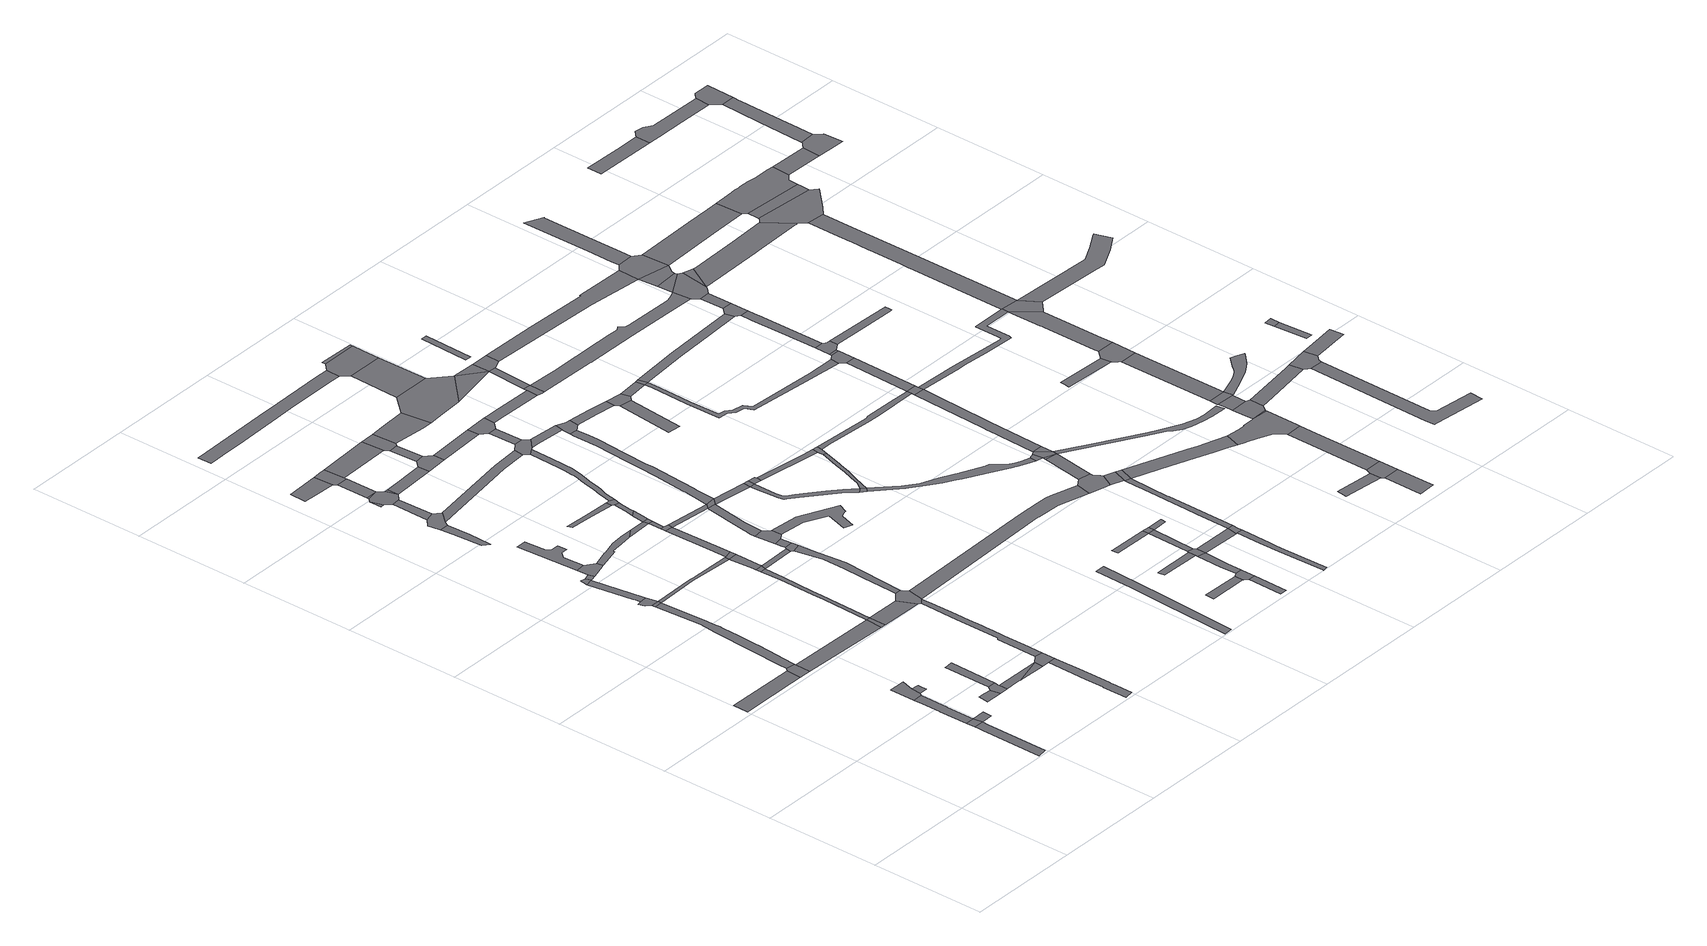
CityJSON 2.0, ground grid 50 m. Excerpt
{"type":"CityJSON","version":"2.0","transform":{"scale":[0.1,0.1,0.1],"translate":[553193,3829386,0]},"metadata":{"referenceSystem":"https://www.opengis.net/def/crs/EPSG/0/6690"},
"CityObjects":{
"road1":{"type":"Road","attributes":{"RoadStructureAttribute.sectionType":"1"},"geometry":[{"type":"MultiSurface","lod":"1","boundaries":[[[0,1,2,3,4,5]]]}]},
"road2":{"type":"Road","attributes":{"RoadStructureAttribute.sectionType":"1"},"geometry":[{"type":"MultiSurface","lod":"1","boundaries":[[[6,7,8,9,10,11,12]]]}]},
"road3":{"type":"Road","geometry":[{"type":"MultiSurface","lod":"1","boundaries":[[[13,6,12,14,15]]]}]},
"road4":{"type":"Road","attributes":{"RoadStructureAttribute.sectionType":"1"},"geometry":[{"type":"MultiSurface","lod":"1","boundaries":[[[16,17,18,19,13,15,20,21,22]]]}]},
"road5":{"type":"Road","geometry":[{"type":"MultiSurface","lod":"1","boundaries":[[[23,24,25,14,12]]]}]},
"road6":{"type":"Road","geometry":[{"type":"MultiSurface","lod":"1","boundaries":[[[26,5,4,27,28,29]]]}]},
"road7":{"type":"Road","attributes":{"RoadStructureAttribute.sectionType":"1"},"geometry":[{"type":"MultiSurface","lod":"1","boundaries":[[[30,31,16,22,32,33]]]}]},
"road8":{"type":"Road","geometry":[{"type":"MultiSurface","lod":"1","boundaries":[[[34,35,36,37,33,32]]]}]},
"road9":{"type":"Road","geometry":[{"type":"MultiSurface","lod":"1","boundaries":[[[38,39,40,41,42,43]]]}]},
"road10":{"type":"Road","attributes":{"RoadStructureAttribute.sectionType":"1"},"geometry":[{"type":"MultiSurface","lod":"1","boundaries":[[[44,45,46,47,48,49,50,51,52,53,54,55,56,57,58,59,60,61,62,63,26,29]]]}]},
"road11":{"type":"Road","geometry":[{"type":"MultiSurface","lod":"1","boundaries":[[[64,65,43,42,66,67,68,69,70]]]}]},
"road12":{"type":"Road","geometry":[{"type":"MultiSurface","lod":"1","boundaries":[[[71,72,73,74,75,76,77]]]}]},
"road13":{"type":"Road","attributes":{"RoadStructureAttribute.sectionType":"1"},"geometry":[{"type":"MultiSurface","lod":"1","boundaries":[[[28,27,78,79]]]}]},
"road14":{"type":"Road","geometry":[{"type":"MultiSurface","lod":"1","boundaries":[[[76,57,56,77]]]}]},
"road15":{"type":"Road","attributes":{"RoadStructureAttribute.sectionType":"1"},"geometry":[{"type":"MultiSurface","lod":"1","boundaries":[[[80,81,82,83,64,70]]]}]},
"road16":{"type":"Road","attributes":{"RoadStructureAttribute.sectionType":"1"},"geometry":[{"type":"MultiSurface","lod":"1","boundaries":[[[84,85,86,87,88,89,90,72,71]]]}]},
"road17":{"type":"Road","geometry":[{"type":"MultiSurface","lod":"1","boundaries":[[[91,88,87,92,93]]]}]},
"road18":{"type":"Road","attributes":{"RoadStructureAttribute.sectionType":"1"},"geometry":[{"type":"MultiSurface","lod":"1","boundaries":[[[94,95,96,93,92,97]]]}]},
"road19":{"type":"Road","attributes":{"RoadStructureAttribute.sectionType":"1"},"geometry":[{"type":"MultiSurface","lod":"1","boundaries":[[[67,66,98,99,100]]]}]},
"road20":{"type":"Road","attributes":{"RoadStructureAttribute.sectionType":"1"},"geometry":[{"type":"MultiSurface","lod":"1","boundaries":[[[100,99,101]]]}]},
"road21":{"type":"Road","geometry":[{"type":"MultiSurface","lod":"1","boundaries":[[[102,103,94,97,104,105,106,107]]]}]},
"road22":{"type":"Road","geometry":[{"type":"MultiSurface","lod":"1","boundaries":[[[108,109,110,111,112,113,114,115]]]}]},
"road23":{"type":"Road","attributes":{"RoadStructureAttribute.sectionType":"1"},"geometry":[{"type":"MultiSurface","lod":"1","boundaries":[[[116,117,118,119,120,121,122,123,124,125,126,127,128]]]}]},
"road24":{"type":"Road","attributes":{"RoadStructureAttribute.sectionType":"1"},"geometry":[{"type":"MultiSurface","lod":"1","boundaries":[[[129,130,131,132,133,134,135,136,103,102]]]}]},
"road25":{"type":"Road","geometry":[{"type":"MultiSurface","lod":"1","boundaries":[[[137,79,78,138]]]}]},
"road26":{"type":"Road","attributes":{"RoadStructureAttribute.sectionType":"1"},"geometry":[{"type":"MultiSurface","lod":"1","boundaries":[[[139,140,141,77,56,142,143,144]]]}]},
"road27":{"type":"Road","geometry":[{"type":"MultiSurface","lod":"1","boundaries":[[[145,146,100,101,116,128,147]]]}]},
"road28":{"type":"Road","geometry":[{"type":"MultiSurface","lod":"1","boundaries":[[[148,149,150,108,115,151,152]]]}]},
"road29":{"type":"Road","geometry":[{"type":"MultiSurface","lod":"1","boundaries":[[[153,154,155,156,157]]]}]},
"road30":{"type":"Road","geometry":[{"type":"MultiSurface","lod":"1","boundaries":[[[158,159,160]]]}]},
"road31":{"type":"Road","attributes":{"RoadStructureAttribute.sectionType":"1"},"geometry":[{"type":"MultiSurface","lod":"1","boundaries":[[[161,162,149,148]]]}]},
"road32":{"type":"Road","geometry":[{"type":"MultiSurface","lod":"1","boundaries":[[[163,164,158,160,162,161,165,166]]]}]},
"road33":{"type":"Road","attributes":{"RoadStructureAttribute.sectionType":"1"},"geometry":[{"type":"MultiSurface","lod":"1","boundaries":[[[167,164,163]]]}]},
"road34":{"type":"Road","attributes":{"RoadStructureAttribute.sectionType":"1"},"geometry":[{"type":"MultiSurface","lod":"1","boundaries":[[[168,169,170,171,172,173,174,175,176,79,137]]]}]},
"road35":{"type":"Road","attributes":{"RoadStructureAttribute.sectionType":"1"},"geometry":[{"type":"MultiSurface","lod":"1","boundaries":[[[177,178,179,180,107,106,181,182,183,184,185]]]}]},
"road36":{"type":"Road","attributes":{"RoadStructureAttribute.sectionType":"1"},"geometry":[{"type":"MultiSurface","lod":"1","boundaries":[[[186,137,138,187,188,189]]]}]},
"road37":{"type":"Road","attributes":{"RoadStructureAttribute.sectionType":"1"},"geometry":[{"type":"MultiSurface","lod":"1","boundaries":[[[190,191,167,163]]]}]},
"road38":{"type":"Road","attributes":{"RoadStructureAttribute.sectionType":"1"},"geometry":[{"type":"MultiSurface","lod":"1","boundaries":[[[192,193,194,195,196,197,198,199,200,201,202,203,204,205,206,207,208,209,145,147]]]}]},
"road39":{"type":"Road","geometry":[{"type":"MultiSurface","lod":"1","boundaries":[[[210,166,165]]]}]},
"road40":{"type":"Road","geometry":[{"type":"MultiSurface","lod":"1","boundaries":[[[211,212,153,157,191,190,213]]]}]},
"road41":{"type":"Road","geometry":[{"type":"MultiSurface","lod":"1","boundaries":[[[214,215,173,172]]]}]},
"road42":{"type":"Road","attributes":{"RoadStructureAttribute.sectionType":"1"},"geometry":[{"type":"MultiSurface","lod":"1","boundaries":[[[143,216,215,214,217]]]}]},
"road43":{"type":"Road","geometry":[{"type":"MultiSurface","lod":"1","boundaries":[[[218,219,189,188,206,205,220]]]}]},
"road44":{"type":"Road","geometry":[{"type":"MultiSurface","lod":"1","boundaries":[[[221,222,144,143,217]]]}]},
"road45":{"type":"Road","geometry":[{"type":"MultiSurface","lod":"1","boundaries":[[[223,210,165,224]]]}]},
"road46":{"type":"Road","attributes":{"RoadStructureAttribute.sectionType":"1"},"geometry":[{"type":"MultiSurface","lod":"1","boundaries":[[[185,184,225,226]]]}]},
"road47":{"type":"Road","attributes":{"RoadStructureAttribute.sectionType":"1"},"geometry":[{"type":"MultiSurface","lod":"1","boundaries":[[[227,228,222,221,229,230]]]}]},
"road48":{"type":"Road","attributes":{"RoadStructureAttribute.sectionType":"1"},"geometry":[{"type":"MultiSurface","lod":"1","boundaries":[[[231,214,172,232,233]]]}]},
"road49":{"type":"Road","geometry":[{"type":"MultiSurface","lod":"1","boundaries":[[[234,235,236,237,238,239,240,241]]]}]},
"road50":{"type":"Road","geometry":[{"type":"MultiSurface","lod":"1","boundaries":[[[242,211,213,243]]]}]},
"road51":{"type":"Road","attributes":{"RoadStructureAttribute.sectionType":"1"},"geometry":[{"type":"MultiSurface","lod":"1","boundaries":[[[244,245,152,151,246,247,248]]]}]},
"road52":{"type":"Road","geometry":[{"type":"MultiSurface","lod":"1","boundaries":[[[249,250,227,230,251]]]}]},
"road53":{"type":"Road","attributes":{"RoadStructureAttribute.sectionType":"1"},"geometry":[{"type":"MultiSurface","lod":"1","boundaries":[[[252,253,254,255,256,257,258,259,219,218]]]}]},
"road54":{"type":"Road","attributes":{"RoadStructureAttribute.sectionType":"1"},"geometry":[{"type":"MultiSurface","lod":"1","boundaries":[[[225,250,249,260]]]}]},
"road55":{"type":"Road","geometry":[{"type":"MultiSurface","lod":"1","boundaries":[[[226,225,260,261]]]}]},
"road56":{"type":"Road","attributes":{"RoadStructureAttribute.sectionType":"1"},"geometry":[{"type":"MultiSurface","lod":"1","boundaries":[[[262,263,264,265,226,261]]]}]},
"road57":{"type":"Road","geometry":[{"type":"MultiSurface","lod":"1","boundaries":[[[266,267,231,233,255,254]]]}]},
"road58":{"type":"Road","attributes":{"RoadStructureAttribute.sectionType":"1"},"geometry":[{"type":"MultiSurface","lod":"1","boundaries":[[[268,269,270,264,263,271,272,273,274]]]}]},
"road59":{"type":"Road","attributes":{"RoadStructureAttribute.sectionType":"1"},"geometry":[{"type":"MultiSurface","lod":"1","boundaries":[[[275,276,277,267,266]]]}]},
"road60":{"type":"Road","geometry":[{"type":"MultiSurface","lod":"1","boundaries":[[[278,279,223,224,280,281]]]}]},
"road61":{"type":"Road","geometry":[{"type":"MultiSurface","lod":"1","boundaries":[[[241,240,268,274,282,283]]]}]},
"road62":{"type":"Road","attributes":{"RoadStructureAttribute.sectionType":"1"},"geometry":[{"type":"MultiSurface","lod":"1","boundaries":[[[284,285,279,278]]]}]},
"road63":{"type":"Road","geometry":[{"type":"MultiSurface","lod":"1","boundaries":[[[286,287,288,276,275,289,290]]]}]},
"road64":{"type":"Road","attributes":{"RoadStructureAttribute.sectionType":"1"},"geometry":[{"type":"MultiSurface","lod":"1","boundaries":[[[251,230,291,292]]]}]},
"road65":{"type":"Road","geometry":[{"type":"MultiSurface","lod":"1","boundaries":[[[293,294,242,243,295,285,284,296]]]}]},
"road66":{"type":"Road","attributes":{"RoadStructureAttribute.sectionType":"1"},"geometry":[{"type":"MultiSurface","lod":"1","boundaries":[[[297,298,299,300,301,302,303,304,305,306,307,308,309]]]}]},
"road67":{"type":"Road","attributes":{"RoadStructureAttribute.sectionType":"1"},"geometry":[{"type":"MultiSurface","lod":"1","boundaries":[[[291,310,311,312,313,287,286,314,315,316]]]}]},
"road68":{"type":"Road","attributes":{"RoadStructureAttribute.sectionType":"1"},"geometry":[{"type":"MultiSurface","lod":"1","boundaries":[[[317,318,319,320,321,322,323,324,325,326,327,328,329,330,331,332,333,334,335,336,337,338,339,340,341,283,282]]]}]},
"road69":{"type":"Road","geometry":[{"type":"MultiSurface","lod":"1","boundaries":[[[342,292,291,316]]]}]},
"road70":{"type":"Road","geometry":[{"type":"MultiSurface","lod":"1","boundaries":[[[343,281,280,344]]]}]},
"road71":{"type":"Road","attributes":{"RoadStructureAttribute.sectionType":"1"},"geometry":[{"type":"MultiSurface","lod":"1","boundaries":[[[345,346,347,348,349,350,351,352,353,354,290,289]]]}]},
"road72":{"type":"Road","geometry":[{"type":"MultiSurface","lod":"1","boundaries":[[[355,356,293,296,357,358]]]}]},
"road73":{"type":"Road","attributes":{"RoadStructureAttribute.sectionType":"1"},"geometry":[{"type":"MultiSurface","lod":"1","boundaries":[[[359,360,361,362,363,364,365,366,367,368,369,370,371,372,373]]]}]},
"road74":{"type":"Road","attributes":{"RoadStructureAttribute.sectionType":"1"},"geometry":[{"type":"MultiSurface","lod":"1","boundaries":[[[342,316,374,375]]]}]},
"road75":{"type":"Road","geometry":[{"type":"MultiSurface","lod":"1","boundaries":[[[376,377,244,248,331,330,378,379]]]}]},
"road76":{"type":"Road","attributes":{"RoadStructureAttribute.sectionType":"1"},"geometry":[{"type":"MultiSurface","lod":"1","boundaries":[[[380,381,377,376]]]}]},
"road77":{"type":"Road","attributes":{"RoadStructureAttribute.sectionType":"1"},"geometry":[{"type":"MultiSurface","lod":"1","boundaries":[[[382,383,384,385,386,387,388,389,390,391,292,342,392,393,394,395,396,397,398,399,400,401,402]]]}]},
"road78":{"type":"Road","geometry":[{"type":"MultiSurface","lod":"1","boundaries":[[[403,343,344,381,380,404]]]}]},
"road79":{"type":"Road","attributes":{"RoadStructureAttribute.sectionType":"1"},"geometry":[{"type":"MultiSurface","lod":"1","boundaries":[[[405,406,407,408,220,205,409,410,411,412,413]]]}]},
"road80":{"type":"Road","geometry":[{"type":"MultiSurface","lod":"1","boundaries":[[[375,374,414,415]]]}]},
"road81":{"type":"Road","attributes":{"RoadStructureAttribute.sectionType":"1"},"geometry":[{"type":"MultiSurface","lod":"1","boundaries":[[[379,378,416,417,418]]]}]},
"road82":{"type":"Road","attributes":{"RoadStructureAttribute.sectionType":"1"},"geometry":[{"type":"MultiSurface","lod":"1","boundaries":[[[419,415,414,420,421]]]}]},
"road83":{"type":"Road","geometry":[{"type":"MultiSurface","lod":"1","boundaries":[[[422,423,424,425,426]]]}]},
"road84":{"type":"Road","attributes":{"RoadStructureAttribute.sectionType":"1"},"geometry":[{"type":"MultiSurface","lod":"1","boundaries":[[[427,428,429,430,431,432,433,434,414,374,435,436,437,438,439,440,441,442,443,444]]]}]},
"road85":{"type":"Road","geometry":[{"type":"MultiSurface","lod":"1","boundaries":[[[445,446,355,358,447,448,449]]]}]},
"road86":{"type":"Road","geometry":[{"type":"MultiSurface","lod":"1","boundaries":[[[450,418,417,382,402,451,452]]]}]},
"road87":{"type":"Road","attributes":{"RoadStructureAttribute.sectionType":"1"},"geometry":[{"type":"MultiSurface","lod":"1","boundaries":[[[453,454,455,456]]]}]},
"road88":{"type":"Road","geometry":[{"type":"MultiSurface","lod":"1","boundaries":[[[457,458,459,460,461,462]]]}]},
"road89":{"type":"Road","geometry":[{"type":"MultiSurface","lod":"1","boundaries":[[[444,443,463,464]]]}]},
"road90":{"type":"Road","geometry":[{"type":"MultiSurface","lod":"1","boundaries":[[[465,466,467,426,425,468,469,453,456,470]]]}]},
"road91":{"type":"Road","geometry":[{"type":"MultiSurface","lod":"1","boundaries":[[[471,472,403,404,473,474,475]]]}]},
"road92":{"type":"Road","attributes":{"RoadStructureAttribute.sectionType":"1"},"geometry":[{"type":"MultiSurface","lod":"1","boundaries":[[[476,446,445,477]]]}]},
"road93":{"type":"Road","attributes":{"RoadStructureAttribute.sectionType":"1"},"geometry":[{"type":"MultiSurface","lod":"1","boundaries":[[[478,479,421,420,480,481,482]]]}]},
"road94":{"type":"Road","attributes":{"RoadStructureAttribute.sectionType":"1"},"geometry":[{"type":"MultiSurface","lod":"1","boundaries":[[[483,484,465,470,485,486]]]}]},
"road95":{"type":"Road","attributes":{"RoadStructureAttribute.sectionType":"1"},"geometry":[{"type":"MultiSurface","lod":"1","boundaries":[[[487,488,489,490,491,492]]]}]},
"road96":{"type":"Road","geometry":[{"type":"MultiSurface","lod":"1","boundaries":[[[493,309,308,476,477,494,495]]]}]},
"road97":{"type":"Road","geometry":[{"type":"MultiSurface","lod":"1","boundaries":[[[496,462,461,483,486,497,498,499,500]]]}]},
"road98":{"type":"Road","attributes":{"RoadStructureAttribute.sectionType":"1"},"geometry":[{"type":"MultiSurface","lod":"1","boundaries":[[[501,502,503,504,505,506,444,464,507,508,509,510,511,512]]]}]},
"road99":{"type":"Road","attributes":{"RoadStructureAttribute.sectionType":"1"},"geometry":[{"type":"MultiSurface","lod":"1","boundaries":[[[513,452,451,514,515,516]]]}]},
"road100":{"type":"Road","attributes":{"RoadStructureAttribute.sectionType":"1"},"geometry":[{"type":"MultiSurface","lod":"1","boundaries":[[[517,493,495,518]]]}]},
"road101":{"type":"Road","geometry":[{"type":"MultiSurface","lod":"1","boundaries":[[[449,448,519]]]}]},
"road102":{"type":"Road","attributes":{"RoadStructureAttribute.sectionType":"1"},"geometry":[{"type":"MultiSurface","lod":"1","boundaries":[[[520,491,496,500]]]}]},
"road103":{"type":"Road","geometry":[{"type":"MultiSurface","lod":"1","boundaries":[[[521,475,474,522,523,524]]]}]},
"road104":{"type":"Road","geometry":[{"type":"MultiSurface","lod":"1","boundaries":[[[492,491,520,525]]]}]},
"road105":{"type":"Road","attributes":{"RoadStructureAttribute.sectionType":"1"},"geometry":[{"type":"MultiSurface","lod":"1","boundaries":[[[526,527,528,529]]]}]},
"road106":{"type":"Road","geometry":[{"type":"MultiSurface","lod":"1","boundaries":[[[449,519,530]]]}]},
"road107":{"type":"Road","geometry":[{"type":"MultiSurface","lod":"1","boundaries":[[[482,481,531,501,512,532,533]]]}]},
"road108":{"type":"Road","attributes":{"RoadStructureAttribute.sectionType":"1"},"geometry":[{"type":"MultiSurface","lod":"1","boundaries":[[[498,497,534,535]]]}]},
"road109":{"type":"Road","attributes":{"RoadStructureAttribute.sectionType":"1"},"geometry":[{"type":"MultiSurface","lod":"1","boundaries":[[[519,521,524,536]]]}]},
"road110":{"type":"Road","geometry":[{"type":"MultiSurface","lod":"1","boundaries":[[[537,538,539,540,525,520]]]}]},
"road111":{"type":"Road","attributes":{"RoadStructureAttribute.sectionType":"1"},"geometry":[{"type":"MultiSurface","lod":"1","boundaries":[[[541,542,543,544,545,546,547,548,549,550,551,552,553,464,463,554,555,556,557,558,559,560,561,562,563,564,565,566]]]}]},
"road112":{"type":"Road","geometry":[{"type":"MultiSurface","lod":"1","boundaries":[[[516,515,526,529,567,568]]]}]},
"road113":{"type":"Road","attributes":{"RoadStructureAttribute.sectionType":"1"},"geometry":[{"type":"MultiSurface","lod":"1","boundaries":[[[569,570,571,572,573,574,575,576,577,578]]]}]},
"road114":{"type":"Road","geometry":[{"type":"MultiSurface","lod":"1","boundaries":[[[530,519,536,579,580]]]}]},
"road115":{"type":"Road","geometry":[{"type":"MultiSurface","lod":"1","boundaries":[[[535,534,569,578,581,582]]]}]},
"road116":{"type":"Road","attributes":{"RoadStructureAttribute.sectionType":"1"},"geometry":[{"type":"MultiSurface","lod":"1","boundaries":[[[583,584,585,586]]]}]},
"road117":{"type":"Road","attributes":{"RoadStructureAttribute.sectionType":"1"},"geometry":[{"type":"MultiSurface","lod":"1","boundaries":[[[587,568,567,588]]]}]},
"road118":{"type":"Road","geometry":[{"type":"MultiSurface","lod":"1","boundaries":[[[589,587,588,590]]]}]},
"road119":{"type":"Road","attributes":{"RoadStructureAttribute.sectionType":"1"},"geometry":[{"type":"MultiSurface","lod":"1","boundaries":[[[591,592,593,594,595,596,597,535,582,598,599,600]]]}]},
"road120":{"type":"Road","geometry":[{"type":"MultiSurface","lod":"1","boundaries":[[[601,413,412,602,603,604,605,606,607,608]]]}]},
"road121":{"type":"Road","attributes":{"RoadStructureAttribute.sectionType":"1"},"geometry":[{"type":"MultiSurface","lod":"1","boundaries":[[[604,603,609,610]]]}]},
"road122":{"type":"Road","attributes":{"RoadStructureAttribute.sectionType":"1"},"geometry":[{"type":"MultiSurface","lod":"1","boundaries":[[[611,612,613,533,532,614,615,616,617,618,619]]]}]},
"road123":{"type":"Road","attributes":{"RoadStructureAttribute.sectionType":"1"},"geometry":[{"type":"MultiSurface","lod":"1","boundaries":[[[620,601,608,621,622]]]}]},
"road124":{"type":"Road","attributes":{"RoadStructureAttribute.sectionType":"1"},"geometry":[{"type":"MultiSurface","lod":"1","boundaries":[[[623,566,565,624,625]]]}]},
"road125":{"type":"Road","geometry":[{"type":"MultiSurface","lod":"1","boundaries":[[[610,609,591,600,626]]]}]},
"road126":{"type":"Road","attributes":{"RoadStructureAttribute.sectionType":"1"},"geometry":[{"type":"MultiSurface","lod":"1","boundaries":[[[625,620,622]]]}]},
"road127":{"type":"Road","geometry":[{"type":"MultiSurface","lod":"1","boundaries":[[[627,623,625,622,628]]]}]},
"road128":{"type":"Road","geometry":[{"type":"MultiSurface","lod":"1","boundaries":[[[629,627,628]]]}]},
"road129":{"type":"Road","attributes":{"RoadStructureAttribute.sectionType":"1"},"geometry":[{"type":"MultiSurface","lod":"1","boundaries":[[[628,622,630]]]}]},
"road130":{"type":"Road","attributes":{"RoadStructureAttribute.sectionType":"1"},"geometry":[{"type":"MultiSurface","lod":"1","boundaries":[[[631,632,633,634,635,636,637,638,639,590,588,640,641,642,643,644,645,646,647,648,649]]]}]},
"road131":{"type":"Road","geometry":[{"type":"MultiSurface","lod":"1","boundaries":[[[650,651,652,653,654,655,656,657,658,659,524,523,660,661,662,663,664,665,666,667]]]}]},
"road132":{"type":"Road","attributes":{"RoadStructureAttribute.sectionType":"1"},"geometry":[{"type":"MultiSurface","lod":"1","boundaries":[[[668,669,670,671,672,627,629,673,674,675,676,677]]]}]},
"road133":{"type":"Road","attributes":{"RoadStructureAttribute.sectionType":"1"},"geometry":[{"type":"MultiSurface","lod":"1","boundaries":[[[678,679,680,589,590,681,682,683]]]}]},
"road134":{"type":"Road","geometry":[{"type":"MultiSurface","lod":"1","boundaries":[[[684,685,686,580,579,687,688,689]]]}]},
"road135":{"type":"Road","attributes":{"RoadStructureAttribute.sectionType":"1"},"geometry":[{"type":"MultiSurface","lod":"1","boundaries":[[[690,691,692,693,626,600,694,695,696,697,698,699,700,701,702,703]]]}]},
"road136":{"type":"Road","geometry":[{"type":"MultiSurface","lod":"1","boundaries":[[[619,618,668,677,704,705]]]}]},
"road137":{"type":"Road","geometry":[{"type":"MultiSurface","lod":"1","boundaries":[[[706,707,708,709,710]]]}]},
"road138":{"type":"Road","attributes":{"RoadStructureAttribute.sectionType":"1"},"geometry":[{"type":"MultiSurface","lod":"1","boundaries":[[[711,712,619,705,713]]]}]},
"road139":{"type":"Road","attributes":{"RoadStructureAttribute.sectionType":"1"},"geometry":[{"type":"MultiSurface","lod":"1","boundaries":[[[714,715,716,717,718,719,720,721,722,723,724,725,726,727,728,729,730,731,732,733,734,735,630,622]]]}]},
"road140":{"type":"Road","geometry":[{"type":"MultiSurface","lod":"1","boundaries":[[[736,649,648,711,713,737,738]]]}]},
"road141":{"type":"Road","attributes":{"RoadStructureAttribute.sectionType":"1"},"geometry":[{"type":"MultiSurface","lod":"1","boundaries":[[[739,736,738,740]]]}]},
"road142":{"type":"Road","attributes":{"RoadStructureAttribute.sectionType":"1"},"geometry":[{"type":"MultiSurface","lod":"1","boundaries":[[[741,742,743,744,745]]]}]},
"road143":{"type":"Road","geometry":[{"type":"MultiSurface","lod":"1","boundaries":[[[746,739,740,747,748,749,750,751,752]]]}]},
"road144":{"type":"Road","geometry":[{"type":"MultiSurface","lod":"1","boundaries":[[[753,710,709,741,745,754,755]]]}]},
"road145":{"type":"Road","attributes":{"RoadStructureAttribute.sectionType":"1"},"geometry":[{"type":"MultiSurface","lod":"1","boundaries":[[[756,757,758,759,746,752,760,761,762]]]}]},
"road146":{"type":"Road","attributes":{"RoadStructureAttribute.sectionType":"1"},"geometry":[{"type":"MultiSurface","lod":"1","boundaries":[[[763,764,765,766,767,703,702,768,769,770,771,772,773,774,775,776,777,778]]]}]},
"road147":{"type":"Road","geometry":[{"type":"MultiSurface","lod":"1","boundaries":[[[779,678,683,756,762,780,781,782]]]}]},
"road148":{"type":"Road","attributes":{"RoadStructureAttribute.sectionType":"1"},"geometry":[{"type":"MultiSurface","lod":"1","boundaries":[[[783,775,774,753,755]]]}]},
"road149":{"type":"Road","attributes":{"RoadStructureAttribute.sectionType":"1"},"geometry":[{"type":"MultiSurface","lod":"1","boundaries":[[[784,785,779,782]]]}]},
"road150":{"type":"Road","attributes":{"RoadStructureAttribute.sectionType":"1"},"geometry":[{"type":"MultiSurface","lod":"1","boundaries":[[[786,787,788,789,790,791,792,704,677,793,794,795,796,797,798,799,800]]]}]},
"road151":{"type":"Road","geometry":[{"type":"MultiSurface","lod":"1","boundaries":[[[801,667,666,785,784,802,803,804,805]]]}]},
"road152":{"type":"Road","attributes":{"RoadStructureAttribute.sectionType":"1"},"geometry":[{"type":"MultiSurface","lod":"1","boundaries":[[[806,807,667,801]]]}]},
"road153":{"type":"Road","attributes":{"RoadStructureAttribute.sectionType":"1"},"geometry":[{"type":"MultiSurface","lod":"1","boundaries":[[[808,809,810,811,812,813,749,748]]]}]},
"road154":{"type":"Road","attributes":{"RoadStructureAttribute.sectionType":"1"},"geometry":[{"type":"MultiSurface","lod":"1","boundaries":[[[814,778,777]]]}]},
"road155":{"type":"Road","attributes":{"RoadStructureAttribute.sectionType":"1"},"geometry":[{"type":"MultiSurface","lod":"1","boundaries":[[[815,816,817,818,819,820]]]}]},
"road156":{"type":"Road","attributes":{"RoadStructureAttribute.sectionType":"1"},"geometry":[{"type":"MultiSurface","lod":"1","boundaries":[[[688,821,807,806,822,823]]]}]},
"road157":{"type":"Road","geometry":[{"type":"MultiSurface","lod":"1","boundaries":[[[824,825,778,814,826,827,828,829]]]}]},
"road158":{"type":"Road","attributes":{"RoadStructureAttribute.sectionType":"1"},"geometry":[{"type":"MultiSurface","lod":"1","boundaries":[[[830,831,824,829,832]]]}]},
"road159":{"type":"Road","geometry":[{"type":"MultiSurface","lod":"1","boundaries":[[[833,834,689,688,823,835]]]}]},
"road160":{"type":"Road","geometry":[{"type":"MultiSurface","lod":"1","boundaries":[[[836,837,838,830,832,839,840]]]}]},
"road161":{"type":"Road","geometry":[{"type":"MultiSurface","lod":"1","boundaries":[[[805,804,841]]]}]},
"road162":{"type":"Road","attributes":{"RoadStructureAttribute.sectionType":"1"},"geometry":[{"type":"MultiSurface","lod":"1","boundaries":[[[842,843,836,840,844,845]]]}]},
"road163":{"type":"Road","attributes":{"RoadStructureAttribute.sectionType":"1"},"geometry":[{"type":"MultiSurface","lod":"1","boundaries":[[[846,847,848,834,833,849,850,851,852]]]}]},
"road164":{"type":"Road","geometry":[{"type":"MultiSurface","lod":"1","boundaries":[[[853,854,820,819,855,856,842,845,857]]]}]},
"road165":{"type":"Road","attributes":{"RoadStructureAttribute.sectionType":"1"},"geometry":[{"type":"MultiSurface","lod":"1","boundaries":[[[858,859,828,827,860,861]]]}]},
"road166":{"type":"Road","attributes":{"RoadStructureAttribute.sectionType":"1"},"geometry":[{"type":"MultiSurface","lod":"1","boundaries":[[[862,863,864,865,866,867,868,869,870,871,872,873,874,875,876,877,878,840,839]]]}]},
"road167":{"type":"Road","attributes":{"RoadStructureAttribute.sectionType":"1"},"geometry":[{"type":"MultiSurface","lod":"1","boundaries":[[[799,879,880,881,882,883,884,885,853,857,886,887,888]]]}]},
"road168":{"type":"Road","geometry":[{"type":"MultiSurface","lod":"1","boundaries":[[[889,890,891,841,804,892,893,894,895,896,897]]]}]},
"road169":{"type":"Road","geometry":[{"type":"MultiSurface","lod":"1","boundaries":[[[898,899,900,835,823,901,902]]]}]},
"road170":{"type":"Road","geometry":[{"type":"MultiSurface","lod":"1","boundaries":[[[800,799,888,903,904,905,906]]]}]},
"road171":{"type":"Road","attributes":{"RoadStructureAttribute.sectionType":"1"},"geometry":[{"type":"MultiSurface","lod":"1","boundaries":[[[907,908,909,910,911,912,913,914,915,916]]]}]},
"road172":{"type":"Road","geometry":[{"type":"MultiSurface","lod":"1","boundaries":[[[917,858,861,918,919,907,916,920,921,922,923]]]}]},
"road173":{"type":"Road","attributes":{"RoadStructureAttribute.sectionType":"1"},"geometry":[{"type":"MultiSurface","lod":"1","boundaries":[[[924,925,926,927,928,929,930,931,932,933,934,800,906,935,936,937]]]}]},
"road174":{"type":"Road","attributes":{"RoadStructureAttribute.sectionType":"1"},"geometry":[{"type":"MultiSurface","lod":"1","boundaries":[[[938,939,940,941,917,923,942]]]}]},
"road175":{"type":"Road","attributes":{"RoadStructureAttribute.sectionType":"1"},"geometry":[{"type":"MultiSurface","lod":"1","boundaries":[[[943,944,945,946]]]}]},
"road176":{"type":"Road","geometry":[{"type":"MultiSurface","lod":"1","boundaries":[[[947,948,946,945]]]}]},
"road177":{"type":"Road","geometry":[{"type":"MultiSurface","lod":"1","boundaries":[[[949,950,889,897,924,937,951,952,953,954]]]}]},
"road178":{"type":"Road","attributes":{"RoadStructureAttribute.sectionType":"1"},"geometry":[{"type":"MultiSurface","lod":"1","boundaries":[[[955,956,957,958,906,905,959,960,961,962]]]}]},
"road179":{"type":"Road","attributes":{"RoadStructureAttribute.sectionType":"1"},"geometry":[{"type":"MultiSurface","lod":"1","boundaries":[[[963,949,954,964,965,966]]]}]},
"road180":{"type":"Road","geometry":[{"type":"MultiSurface","lod":"1","boundaries":[[[967,968,969,970,971,972,973,974,898,902,963,966,975,976,977]]]}]},
"road181":{"type":"Road","attributes":{"RoadStructureAttribute.sectionType":"1"},"geometry":[{"type":"MultiSurface","lod":"1","boundaries":[[[978,979,980,981,982,983]]]}]},
"road182":{"type":"Road","geometry":[{"type":"MultiSurface","lod":"1","boundaries":[[[984,977,976,985,986,987]]]}]},
"road183":{"type":"Road","geometry":[{"type":"MultiSurface","lod":"1","boundaries":[[[988,983,982,989,990,991,992,993,994,995,996]]]}]},
"road184":{"type":"Road","geometry":[{"type":"MultiSurface","lod":"1","boundaries":[[[997,998,999,1000,987,986,1001,1002,1003]]]}]},
"road185":{"type":"Road","attributes":{"RoadStructureAttribute.sectionType":"1"},"geometry":[{"type":"MultiSurface","lod":"1","boundaries":[[[1004,1005,998,997,1006,1007,1008,1009,1010,1011]]]}]},
"road186":{"type":"Road","geometry":[{"type":"MultiSurface","lod":"1","boundaries":[[[1012,1013,1014,993,992,1015,1016,1004,1011,1017]]]}]}
},
"vertices":[
[7,1088,0],[6,1022,0],[151,1022,0],[261,1022,0],[309,1022,0],[313,1087,0],
[458,312,0],[458,290,0],[458,275,0],[456,5,0],[498,13,0],[500,290,0],[503,313,0],
[457,352,0],[496,353,0],[495,353,0],
[455,600,0],[455,560,0],[456,478,0],[456,476,0],[496,476,0],[496,478,0],[497,600,0],
[520,313,0],[552,313,0],[555,353,0],
[324,1097,0],[361,1020,0],[363,1087,0],[363,1091,0],
[524,709,0],[454,710,0],[505,613,0],[509,655,0],
[541,613,0],[542,613,0],[542,632,0],[542,651,0],
[655,428,0],[624,429,0],[617,384,0],[653,384,0],[693,385,0],[684,427,0],
[364,1111,0],[366,1131,0],[367,1146,0],[374,1226,0],[378,1276,0],[379,1292,0],[383,1377,0],[386,1450,0],[386,1456,0],[386,1467,0],[385,1489,0],[383,1542,0],[373,1736,0],[339,1733,0],[352,1531,0],[346,1456,0],[341,1386,0],[338,1342,0],[333,1266,0],[326,1134,0],
[699,447,0],[689,434,0],[732,385,0],[731,422,0],[731,424,0],[732,434,0],[732,446,0],
[364,1802,0],[332,1798,0],[312,1794,0],[320,1768,0],[335,1755,0],[338,1752,0],[373,1749,0],
[759,1006,0],[764,1080,0],
[737,653,0],[737,655,0],[718,654,0],[699,652,0],
[363,1808,0],[361,1820,0],[354,1859,0],[327,2029,0],[294,2021,0],[326,1829,0],[328,1820,0],
[299,2058,0],[331,2030,0],[321,2053,0],
[350,2064,0],[343,2062,0],[336,2059,0],[358,2038,0],
[799,386,0],[807,386,0],[934,422,0],
[933,383,0],
[389,2116,0],[347,2113,0],[422,2057,0],[422,2059,0],[435,2062,0],[428,2088,0],
[241,2675,0],[247,2620,0],[254,2490,0],[268,2480,0],[281,2470,0],[281,2480,0],[283,2572,0],[279,2672,0],
[966,382,0],[965,205,0],[965,121,0],[965,120,0],[964,11,0],[1005,18,0],[1005,92,0],[1005,120,0],[1005,122,0],[1004,191,0],[1003,267,0],[1002,361,0],[1002,382,0],
[383,2210,0],[402,2232,0],[431,2233,0],[430,2275,0],[399,2274,0],[379,2290,0],[373,2385,0],[331,2385,0],
[782,1081,0],[782,1006,0],
[579,1753,0],[569,1754,0],[564,1754,0],[564,1741,0],[760,1731,0],[760,1749,0],
[967,447,0],[965,445,0],[1002,441,0],
[303,2767,0],[260,2755,0],[231,2729,0],[288,2693,0],[331,2742,0],
[220,3259,0],[75,3251,0],[73,3180,0],[132,3178,0],[224,3175,0],
[220,2996,0],[223,2942,0],[238,2943,0],
[299,2922,0],[261,2918,0],
[288,3021,0],[236,3011,0],[327,2948,0],[311,2996,0],
[236,3021,0],
[784,1199,0],[787,1313,0],[788,1362,0],[793,1503,0],[794,1588,0],[769,1587,0],[772,1495,0],[771,1340,0],[770,1290,0],
[622,2134,0],[570,2129,0],[503,2109,0],[502,2110,0],[533,2087,0],[532,2094,0],[590,2101,0],[642,2109,0],[679,2134,0],
[793,1081,0],[945,1004,0],[967,1004,0],[930,1079,0],
[287,3160,0],[236,3160,0],
[1002,473,0],[1002,529,0],[1002,562,0],[1002,589,0],[1002,591,0],[1003,679,0],[1004,712,0],[1004,731,0],[1003,793,0],[1002,853,0],[1001,967,0],[1001,994,0],[1001,1008,0],[1001,1015,0],[979,995,0],[974,824,0],[975,631,0],[968,626,0],
[324,2996,0],
[281,3262,0],[263,3261,0],[286,3172,0],
[802,1611,0],[768,1609,0],
[767,1623,0],[801,1731,0],
[998,1113,0],[971,1112,0],[1015,1085,0],
[800,1758,0],[765,1749,0],
[516,3008,0],[519,2960,0],
[759,2113,0],[754,2135,0],
[760,2033,0],[764,1824,0],[799,1825,0],[795,2030,0],
[947,1614,0],[940,1592,0],[945,1592,0],
[673,2324,0],[557,2330,0],[553,2330,0],[557,2320,0],[560,2310,0],[645,2306,0],[768,2297,0],[768,2323,0],
[515,3276,0],[521,3177,0],
[827,2806,0],[703,2797,0],[337,2702,0],[707,2758,0],[822,2765,0],
[775,2055,0],[760,2055,0],[798,2053,0],
[1015,1386,0],[999,1536,0],[994,1593,0],[957,1583,0],[979,1462,0],[980,1362,0],[974,1211,0],[974,1209,0],
[779,2111,0],
[780,2134,0],
[783,2162,0],[788,2209,0],[762,2192,0],[758,2159,0],
[991,1624,0],[953,1621,0],
[776,2289,0],[772,2262,0],[768,2228,0],[789,2231,0],[791,2239,0],[795,2263,0],[799,2285,0],
[987,1673,0],[949,1665,0],[951,1643,0],
[582,3041,0],[543,3038,0],[615,2966,0],[612,3015,0],
[804,2312,0],[785,2322,0],
[576,3160,0],[536,3158,0],
[984,1760,0],[942,1756,0],[946,1708,0],[1011,1690,0],[1010,1735,0],
[976,2011,0],[994,2031,0],
[580,3279,0],[541,3277,0],[529,3171,0],[586,3173,0],
[754,3686,0],[520,3680,0],[412,3679,0],[49,3671,0],[50,3610,0],[160,3613,0],[226,3614,0],[278,3615,0],[414,3618,0],[524,3621,0],[756,3626,0],[805,3622,0],[808,3685,0],
[948,1826,0],[945,1811,0],[945,1807,0],[940,1776,0],[987,1826,0],[988,1846,0],[1014,2007,0],
[813,2356,0],[815,2368,0],[820,2379,0],[826,2393,0],[832,2414,0],[841,2453,0],[853,2497,0],[860,2525,0],[863,2540,0],[867,2571,0],[869,2603,0],[870,2622,0],[871,2700,0],[872,2762,0],[843,2744,0],[840,2606,0],[839,2580,0],[836,2539,0],[834,2532,0],[832,2518,0],[824,2487,0],[817,2455,0],[807,2415,0],[798,2377,0],[789,2341,0],
[1038,2034,0],
[826,3028,0],[827,2978,0],
[1125,1679,0],[1220,1635,0],[1190,1541,0],[1229,1529,0],[1250,1598,0],[1278,1609,0],[1281,1607,0],[1300,1648,0],[1137,1723,0],[1035,1733,0],
[760,3290,0],[639,3283,0],[728,3162,0],[777,3163,0],
[1580,301,0],[1584,356,0],[1586,401,0],[1587,408,0],[1589,466,0],[1597,639,0],[1575,640,0],[1554,640,0],[1549,467,0],[1549,438,0],[1547,408,0],[1544,359,0],[1540,298,0],[1528,5,0],[1565,6,0],
[1186,1983,0],[1190,2017,0],
[900,2832,0],[860,2831,0],[881,2771,0],[924,2809,0],
[897,2954,0],[857,2951,0],
[1043,2720,0],[1042,2704,0],[1042,2681,0],[1043,2595,0],[1033,2443,0],[1029,2379,0],[1022,2293,0],[1010,2157,0],[1008,2140,0],[995,2041,0],[1039,2038,0],[1046,2119,0],[1047,2135,0],[1053,2199,0],[1065,2349,0],[1065,2383,0],[1078,2570,0],[1079,2593,0],[1080,2623,0],[1080,2665,0],[1079,2718,0],
[926,3034,0],[924,2984,0],
[1844,1094,0],[1818,1099,0],[1775,1101,0],[1679,1101,0],[1698,1037,0],[1706,1037,0],[1809,1032,0],[1944,996,0],[1960,1062,0],
[1211,1984,0],[1214,2014,0],
[921,2769,0],[1045,2760,0],[1055,2799,0],
[1246,2011,0],[1246,1979,0],[1250,2005,0],
[1686,227,0],[1685,208,0],[1684,189,0],[1851,189,0],[1851,224,0],
[1391,1709,0],[1343,1751,0],[1290,1793,0],[1252,1822,0],[1243,1829,0],[1222,1844,0],[1215,1859,0],[1212,1884,0],[1189,1962,0],[1195,1854,0],[1202,1834,0],[1210,1829,0],[1248,1800,0],[1316,1743,0],[1369,1699,0],[1401,1666,0],[1414,1651,0],[1436,1664,0],
[997,3370,0],[829,3368,0],[851,3169,0],[952,3175,0],[1077,3299,0],
[1094,2781,0],[1109,2740,0],[1112,2780,0],
[1869,171,0],[1866,20,0],[1898,19,0],[1899,171,0],
[1692,459,0],[1691,459,0],[1692,445,0],[1694,430,0],[1869,426,0],[1868,459,0],
[1436,1632,0],[1452,1649,0],
[1868,234,0],[1864,231,0],[1855,226,0],[1854,186,0],[1861,179,0],[1899,234,0],
[983,3033,0],[963,3033,0],[985,2983,0],[1168,2980,0],[1170,3030,0],
[835,3591,0],[995,3592,0],
[1481,1972,0],[1378,1985,0],[1520,1942,0],[1526,1942,0],[1528,1968,0],
[1869,418,0],[1867,304,0],[1900,304,0],[1904,409,0],
[1700,684,0],[1699,685,0],[1700,671,0],[1701,657,0],[1874,654,0],[1874,682,0],
[838,3714,0],[995,3670,0],[995,3715,0],
[1871,466,0],[1906,409,0],[1906,452,0],[1904,454,0],[1898,462,0],
[1527,1915,0],[1502,1837,0],[1500,1831,0],[1485,1780,0],[1471,1737,0],[1456,1697,0],[1461,1677,0],[1481,1725,0],[1498,1770,0],[1515,1822,0],[1518,1832,0],[1541,1910,0],
[1212,2770,0],[1207,2730,0],[1295,2720,0],[1299,2760,0],
[838,3730,0],[995,3726,0],
[1180,3219,0],
[1906,654,0],
[1171,3046,0],[1189,2975,0],[1203,2975,0],[1204,3044,0],
[1907,681,0],
[1307,2700,0],[1281,2448,0],[1338,2442,0],[1360,2692,0],
[1181,3297,0],
[1526,1930,0],[1551,1942,0],[1553,1967,0],
[2077,406,0],[2085,451,0],
[1213,3216,0],
[1974,657,0],[1975,669,0],[1976,680,0],[1975,680,0],
[1957,1324,0],[1931,1335,0],[1906,1353,0],[1863,1404,0],[1847,1406,0],[1846,1406,0],[1743,1454,0],[1736,1457,0],[1734,1458,0],[1673,1487,0],[1603,1518,0],[1580,1533,0],[1545,1558,0],[1543,1538,0],[1563,1523,0],[1616,1484,0],[1658,1456,0],[1704,1429,0],[1725,1418,0],[1802,1378,0],[1903,1323,0],[1915,1317,0],[1918,1315,0],[1965,1295,0],[1992,1286,0],[1993,1317,0],
[1382,2712,0],[1371,2751,0],
[2084,406,0],[2082,295,0],[2085,209,0],[2090,3,0],[2090,1,0],[2111,4,0],[2108,203,0],[2108,246,0],[2108,269,0],[2110,405,0],
[1256,3236,0],[1257,3296,0],
[2111,428,0],[2111,451,0],
[1186,3336,0],[1215,3335,0],[1219,3551,0],[1195,3551,0],
[1470,2760,0],[1474,2721,0],
[1482,2762,0],[1493,2722,0],
[2093,946,0],[2093,892,0],[2093,884,0],[2091,790,0],[2090,749,0],[2088,651,0],[2087,600,0],[2116,758,0],[2113,760,0],[2119,941,0],
[1993,1086,0],[2017,977,0],[2038,972,0],[2069,1031,0],[2063,1041,0],[2058,1050,0],[2047,1066,0],[2049,1077,0],
[2093,951,0],[2116,1014,0],
[1959,1953,0],[1833,1954,0],[1815,1949,0],[1590,1941,0],[1608,1943,0],[1800,1929,0],[1862,1925,0],[2052,1927,0],[2052,1950,0],
[2020,1265,0],[2074,1248,0],[2075,1257,0],
[2017,1324,0],[2000,1284,0],[2022,1278,0],
[2142,1004,0],
[2030,1331,0],[2077,1281,0],
[2079,1335,0],
[2081,1278,0],
[1918,2303,0],[1614,2321,0],[1595,2356,0],[1551,2363,0],[1525,2383,0],[1495,2386,0],[1491,2520,0],[1492,2569,0],[1494,2691,0],[1476,2690,0],[1471,2520,0],[1476,2368,0],[1517,2364,0],[1543,2344,0],[1582,2338,0],[1600,2304,0],[1869,2278,0],[2040,2265,0],[2042,2302,0],
[1996,3028,0],[1970,3021,0],[1751,3024,0],[1737,3026,0],[1722,3037,0],[1713,3047,0],[1698,3036,0],[1655,3037,0],[1591,3038,0],[1336,3038,0],[1317,2973,0],[1318,2973,0],[1466,2971,0],[1467,2971,0],[1704,2967,0],[1896,2964,0],[2030,2962,0],[2023,3040,0],
[2051,1913,0],[2048,1837,0],[2039,1578,0],[2038,1555,0],[2038,1552,0],[2087,1590,0],[2088,1615,0],[2098,1837,0],[2101,1903,0],[2101,1911,0],
[2032,2800,0],[1894,2794,0],[1704,2783,0],[1707,2743,0],[1896,2754,0],[2043,2762,0],
[1790,3292,0],[1790,3284,0],[1511,3293,0],[1771,3216,0],[2010,3194,0],[2013,3286,0],
[2477,880,0],[2449,890,0],[2407,907,0],[2396,911,0],[2126,939,0],[2165,925,0],[2240,899,0],[2309,873,0],[2380,847,0],[2450,820,0],[2516,795,0],[2517,795,0],[2545,785,0],[2566,852,0],
[2100,1936,0],[2100,1950,0],
[2536,301,0],[2530,255,0],[2596,248,0],[2705,237,0],[2704,286,0],
[2061,2245,0],[2052,1959,0],[2103,2243,0],
[2241,1162,0],[2374,1084,0],[2447,1044,0],[2468,1027,0],[2498,1007,0],[2535,995,0],[2560,988,0],[2590,983,0],[2633,979,0],[2702,977,0],[2705,977,0],[2702,994,0],[2698,1012,0],[2660,1009,0],[2623,1009,0],[2585,1011,0],[2555,1020,0],[2527,1030,0],[2447,1069,0],[2402,1091,0],[2301,1148,0],[2201,1207,0],
[2066,2319,0],[2105,2267,0],[2105,2319,0],
[2066,2330,0],[2105,2331,0],
[2716,224,0],[2715,55,0],[2792,57,0],[2791,91,0],[2791,225,0],
[2066,2397,0],[2132,2349,0],[2135,2351,0],[2136,2388,0],[2119,2388,0],[2116,2390,0],[2104,2397,0],
[2716,311,0],[2790,274,0],[2790,311,0],
[2062,2747,0],[2062,2702,0],[2062,2697,0],[2064,2555,0],[2102,2697,0],[2102,2703,0],[2102,2747,0],
[2710,851,0],[2660,850,0],[2660,847,0],[2630,847,0],[2629,847,0],[2577,773,0],[2580,771,0],[2625,754,0],[2686,730,0],[2702,709,0],[2708,701,0],[2717,688,0],[2789,690,0],[2789,704,0],[2789,847,0],[2717,852,0],
[2058,2829,0],[2102,2780,0],[2101,2805,0],[2101,2828,0],
[2789,611,0],
[2101,2937,0],[2055,2934,0],
[2551,2035,0],[2550,2034,0],[2550,1933,0],[2548,1912,0],[2537,1909,0],[2439,1916,0],[2295,1928,0],[2295,1901,0],[2325,1900,0],[2439,1894,0],[2576,1886,0],[2580,1899,0],[2580,2007,0],[2704,2007,0],[2704,2036,0],
[2130,3106,0],[2115,2951,0],[2124,2961,0],[2129,2968,0],[2148,3096,0],
[2128,3117,0],[2018,3108,0],
[2282,2347,0],[2435,2344,0],[2442,2344,0],[2442,2360,0],[2442,2376,0],[2434,2376,0],
[2789,854,0],
[2459,1554,0],[2456,1533,0],[2452,1511,0],[2455,1511,0],[2683,1499,0],[2677,1545,0],
[2011,3186,0],[2130,3133,0],[2154,3167,0],
[2714,947,0],[2716,886,0],[2801,869,0],[2808,879,0],[2809,942,0],[2789,948,0],
[2710,1013,0],[2714,982,0],[2790,1011,0],
[2115,3314,0],[2041,3311,0],[2147,3288,0],
[2709,1051,0],[2709,1026,0],[2709,1017,0],[2796,1013,0],[2789,1051,0],
[2193,3083,0],
[2708,1471,0],[2709,1309,0],[2789,1052,0],[2787,1471,0],
[2037,3762,0],[2040,3459,0],[2041,3345,0],[2114,3343,0],[2114,3500,0],[2112,3725,0],[2114,3726,0],
[2708,1579,0],[2692,1561,0],[2700,1481,0],[2708,1472,0],[2787,1579,0],
[3083,982,0],[3060,978,0],[2879,890,0],[3092,924,0],
[2872,1044,0],[2926,1069,0],[2927,1069,0],[2944,1078,0],[2959,1087,0],[2987,1107,0],[3006,1125,0],[3031,1150,0],[3039,1158,0],[3011,1169,0],[2983,1180,0],[2939,1132,0],[2929,1119,0],[2919,1110,0],[2914,1106,0],[2892,1091,0],[2859,1076,0],
[2704,1986,0],[2705,1855,0],[2706,1854,0],[2706,1843,0],[2706,1833,0],[2708,1598,0],[2708,1597,0],[2786,1634,0],[2785,1844,0],[2786,1908,0],
[2590,3095,0],[2427,3089,0],[2208,3082,0],[2428,2977,0],[2459,2978,0],[2640,2983,0],[2665,2984,0],[2668,2984,0],[2673,2984,0],
[2590,3301,0],[2538,3300,0],[2425,3296,0],[2426,3179,0],[2593,3183,0],
[2823,1941,0],[2829,1947,0],[2837,1954,0],[2785,2031,0],
[3115,904,0],[3110,356,0],[3110,314,0],[3111,314,0],[3130,312,0],[3355,289,0],[3361,349,0],[3188,367,0],[3171,389,0],[3175,904,0],
[3187,999,0],[3103,914,0],[3105,913,0],[3175,917,0],[3185,929,0],[3186,930,0],[3197,942,0],
[2702,2957,0],[2702,2954,0],[2703,2811,0],[2703,2758,0],[2703,2756,0],[2703,2669,0],[2703,2668,0],[2703,2512,0],[2703,2478,0],[2703,2476,0],[2703,2041,0],[2783,2512,0],[2782,2812,0],[2781,2951,0],
[3362,1021,0],[3344,1019,0],[3272,1010,0],[3207,1002,0],[3369,960,0],
[3262,1047,0],[3292,1048,0],[3281,1193,0],[3251,1190,0],
[3283,1235,0],[3248,1232,0],
[2611,3117,0],[2608,3110,0],[2782,2952,0],[2817,2981,0],[2905,3071,0],[2878,3096,0],
[3310,2101,0],[3305,2099,0],[3229,2051,0],[3157,2014,0],[3121,1940,0],[3174,1938,0],[3266,1986,0],[3336,2030,0],
[2611,3166,0],[2878,3101,0],[2879,3135,0],[2879,3152,0],
[2888,3299,0],[2813,3301,0],[2778,3304,0],[2742,3305,0],[2735,3306,0],[2723,3305,0],[2702,3305,0],[2681,3304,0],[2881,3196,0],[2908,3219,0],[2911,3298,0],
[2641,3815,0],[2474,3816,0],[2474,3753,0],[2640,3752,0],[2751,3751,0],[2751,3814,0],
[2971,3296,0],[3042,3216,0],[3079,3214,0],[3082,3294,0],
[2777,3840,0],[2804,3750,0],[2937,3749,0],[2975,3748,0],[3088,3747,0],[3090,3810,0],[2934,3812,0],[2850,3813,0],[2816,3835,0],
[3174,3324,0],[3107,3320,0],[3107,3317,0],[3099,3310,0],[3142,3212,0],[3209,3210,0],[3202,3295,0],
[3121,3709,0],[3115,3527,0],[3176,3429,0],[3177,3451,0],[3181,3638,0],[3181,3674,0],[3181,3676,0],[3182,3708,0],
[3116,3835,0],[3110,3829,0],[3099,3818,0],[3096,3738,0],[3110,3722,0],[3185,3833,0]
]}
